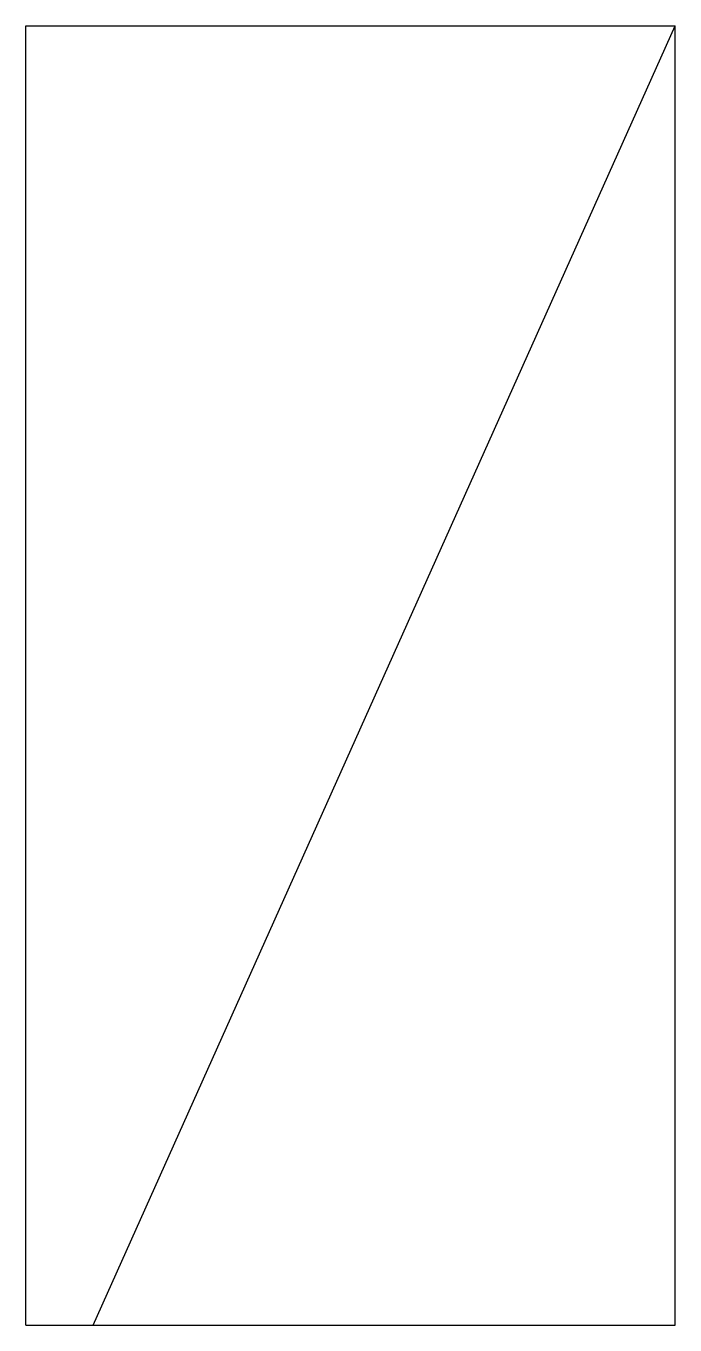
# Model space of a CAD drawing. Header units: metres. Extents: x 0 to 0.3, y 0 to 0.6.
import ezdxf

# ---------------------------------------------------------------- set-up
doc = ezdxf.new("R2010")
doc.units = ezdxf.units.M

msp = doc.modelspace()

# ---------------------------------------------------------------- linework, layer by layer
for p, q in [((0, 0.6), (0.3, 0.6)), ((0, 0), (0, 0.6)), ((0.03103, 0), (0.3, 0.6)), ((0.3, 0), (0.3, 0.6)), ((0, 0), (0.3, 0))]:
    msp.add_line(p, q)

doc.saveas('drawing.dxf')
